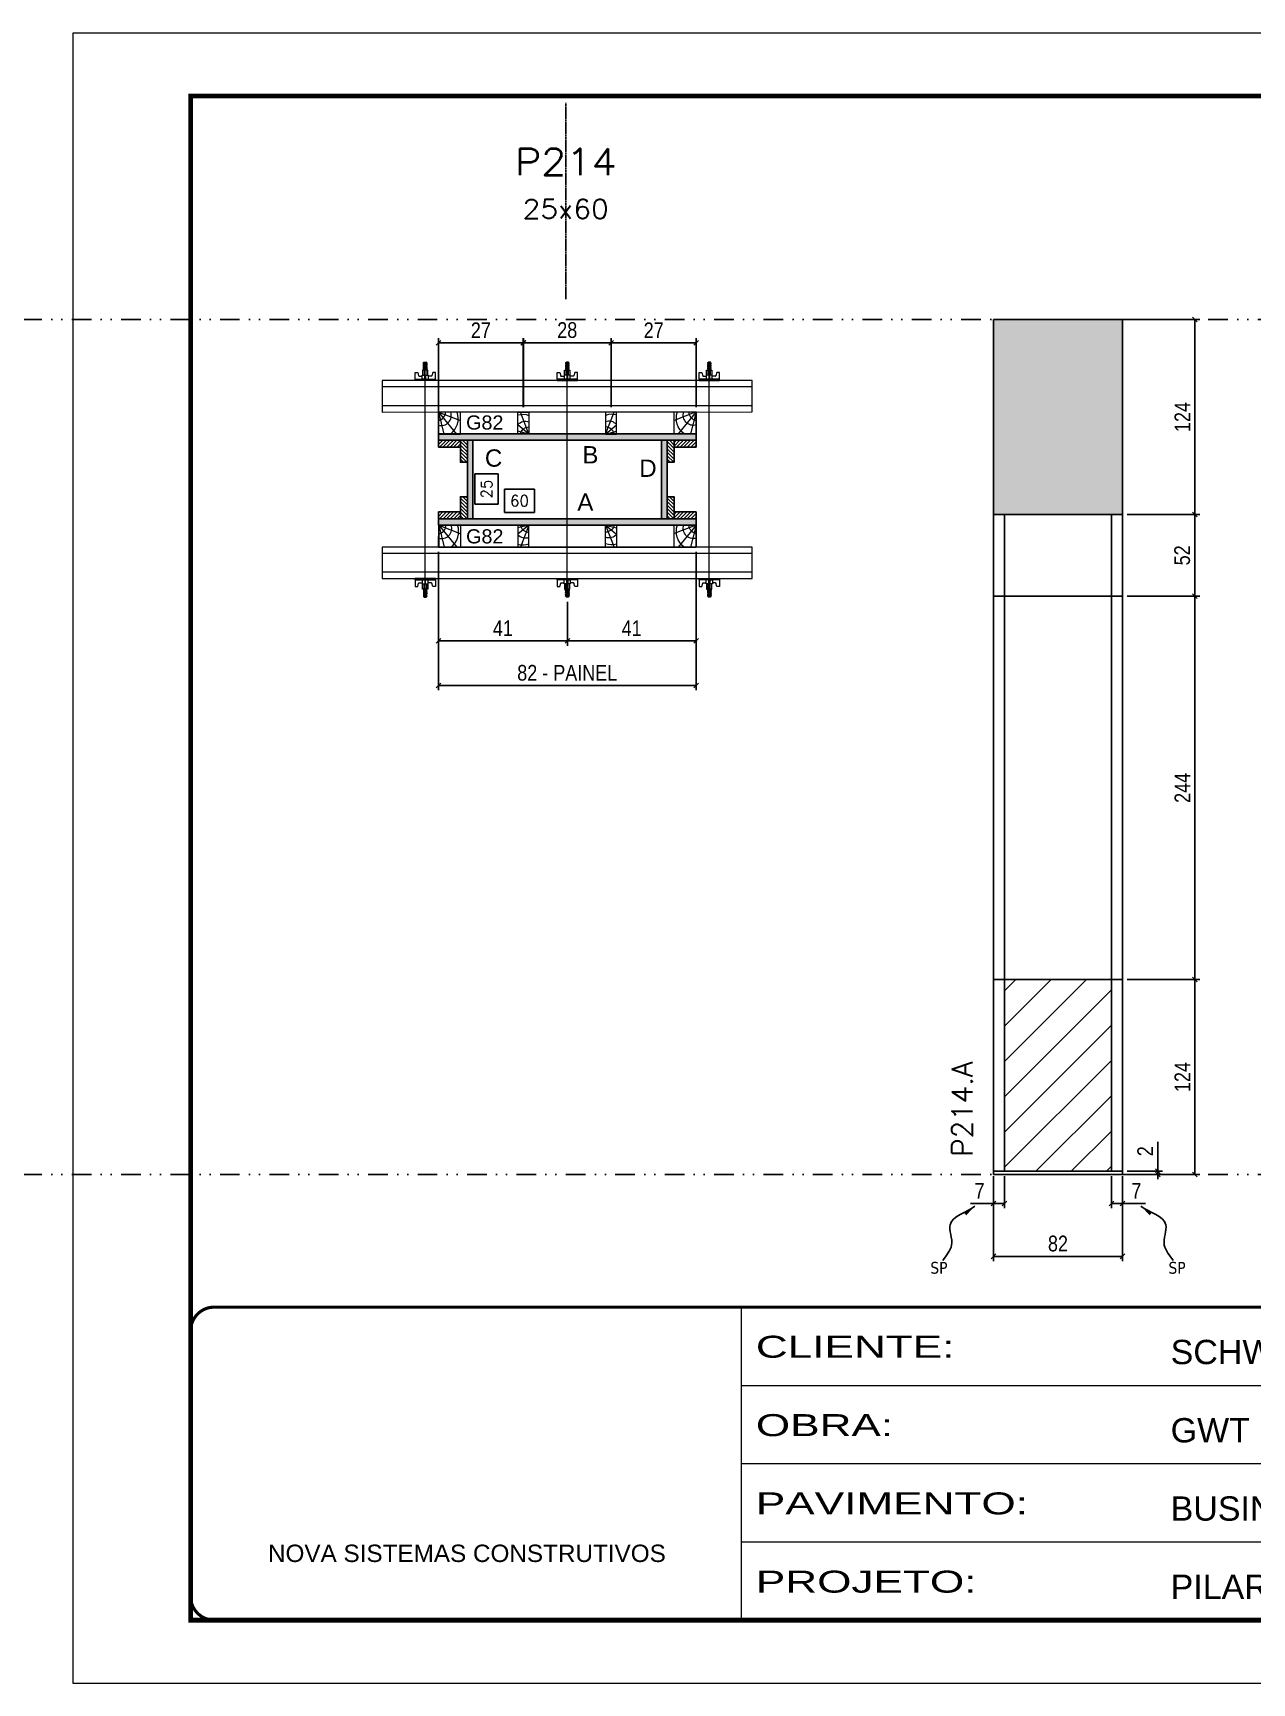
# Model space of a CAD drawing. Extents: x 13379 to 23315, y 867 to 16997.
# Drawn here: x 14361 to 15137, y 7758 to 8808 of the extents above; entities that cross this region are included whole.
import ezdxf
from ezdxf.enums import TextEntityAlignment as Align

# ---------------------------------------------------------------- set-up
doc = ezdxf.new("R2010")
doc.units = 0
for name, pattern in [('CONTINUO', [0]), ('DASHED', [0.75, 0.5, -0.25]), ('DIVIDE2', [0.625, 0.25, -0.125, 0, -0.125, 0, -0.125]), ('HIDDEN', [0.375, 0.25, -0.125])]:
    doc.linetypes.add(name, pattern=pattern)
for name, color, linetype in [('CHAPA', 1, 'Continuous'), ('COTA', 241, 'Continuous'), ('MEIO_PONT', 93, 'Continuous'), ('Nível', 160, 'Continuous'), ('Painéis', 200, 'Continuous'), ('SARRAFO', 251, 'Continuous'), ('Sarrafo de Pressão', 42, 'HIDDEN'), ('texto', 7, 'Continuous'), ('Texto de Titulo', 7, 'Continuous'), ('Texto Qtd Sarr', 242, 'Continuous'), ('TEXTO_GERAL', 7, 'Continuous')]:
    doc.layers.add(name, color=color, linetype=linetype)
for name, color, linetype, lineweight in [('Folhas', 255, 'Continuous', 9), ('Hachura', 251, 'Continuous', 9), ('Madeira', 126, 'Continuous', 18), ('Perfil Metálico', 224, 'Continuous', 18), ('SARRAFO DE PRESSAO', 251, 'DASHED', 9), ('Texto Seção', 7, 'Continuous', 15)]:
    doc.layers.add(name, color=color, linetype=linetype, lineweight=lineweight)
doc.styles.add('ARIAL', font='arial.ttf')
doc.styles.add('COTA TECNICA', font='techl___.ttf', dxfattribs={"height": 10})
doc.styles.add('COTA TECNICA 2X', font='techl___.ttf', dxfattribs={"height": 10})
doc.styles.add('COTA TECNICA-50', font='techl___.ttf', dxfattribs={"height": 10})
doc.styles.add('REGUA-120', font='ROMANS.shx', dxfattribs={"height": 15})
doc.styles.add('ROMANS', font='romans.shx')
doc.styles.add('SANSSERIF', font='sas_____.pfb')
doc.styles.get("Standard").update_dxf_attribs({"font": 'arial.ttf'})
doc.styles.add('Tecnologia', font='')
doc.styles.get('Tecnologia').set_extended_font_data('Forgotten Futurist')
doc.dimstyles.new('COTA PAINEL-50', dxfattribs={"dimtxt": 10, "dimasz": 3, "dimexe": 3, "dimexo": 3, "dimgap": 3, "dimtad": 1, "dimdec": 1, "dimzin": 12, "dimdsep": 46, "dimtxsty": 'COTA TECNICA-50', "dimblk1": 'OBLIQUE', "dimblk2": 'OBLIQUE', "dimsah": 1, "dimcen": 0.9, "dimclrd": 4, "dimclre": 4, "dimclrt": 240, "dimadec": 1, "dimazin": 3, "dimtfac": 1, "dimtdec": 1, "dimtmove": 0, "dimatfit": 3, "dimfxl": 1, "dimtolj": 1, "dimtzin": 12, "dimarcsym": 0})
doc.dimstyles.new('PAINEL', dxfattribs={"dimtxt": 10, "dimasz": 3, "dimexe": 3, "dimexo": 3, "dimgap": 3, "dimtad": 1, "dimdec": 1, "dimzin": 12, "dimdsep": 46, "dimtxsty": 'COTA TECNICA', "dimblk1": 'OBLIQUE', "dimblk2": 'OBLIQUE', "dimsah": 1, "dimcen": 0.9, "dimclrd": 4, "dimclre": 4, "dimclrt": 240, "dimadec": 1, "dimazin": 3, "dimtfac": 1, "dimtdec": 1, "dimtmove": 0, "dimatfit": 3, "dimfxl": 1, "dimtolj": 1, "dimtzin": 12, "dimarcsym": 0})
doc.dimstyles.new('SECAO PILAR', dxfattribs={"dimtxt": 10, "dimasz": 3, "dimexe": 3, "dimexo": 3, "dimgap": 3, "dimtad": 1, "dimdec": 1, "dimlfac": 0.5, "dimzin": 12, "dimdsep": 46, "dimtxsty": 'COTA TECNICA 2X', "dimblk1": 'OBLIQUE', "dimblk2": 'OBLIQUE', "dimsah": 1, "dimcen": 0.9, "dimclrd": 256, "dimclre": 256, "dimclrt": 256, "dimadec": 1, "dimazin": 3, "dimtfac": 1, "dimtdec": 1, "dimtmove": 0, "dimatfit": 3, "dimfxl": 1, "dimtolj": 1, "dimtzin": 12, "dimarcsym": 0})
doc.dimstyles.new('SECÇÃO 2', dxfattribs={"dimtxt": 7, "dimasz": 6, "dimexe": 0.18, "dimexo": 2, "dimgap": -4, "dimtad": 3, "dimdec": 1, "dimlfac": 0.5, "dimzin": 12, "dimdsep": 46, "dimtxsty": 'ROMANS', "dimblk": 'ARCHTICK', "dimcen": 0.09, "dimse1": 1, "dimse2": 1, "dimsd1": 1, "dimsd2": 1, "dimclrd": 180, "dimclre": 5, "dimclrt": 1, "dimadec": 0, "dimazin": 3, "dimtfac": 1, "dimtdec": 1, "dimtofl": 0, "dimtmove": 0, "dimatfit": 3, "dimldrblk": 'ARCHTICK', "dimfxl": 1, "dimtolj": 1, "dimtzin": 0, "dimarcsym": 0})
doc.dimstyles.get("Standard").update_dxf_attribs({"dimtxt": 0.18, "dimasz": 0.18, "dimexe": 0.18, "dimexo": 0.0625, "dimgap": 0.09, "dimtad": 0, "dimtih": 1, "dimtoh": 1, "dimdec": 4, "dimzin": 0, "dimdsep": 46, "dimtxsty": 'Standard', "dimcen": 0.09, "dimadec": 0, "dimazin": 0, "dimtfac": 1, "dimtdec": 4, "dimtofl": 0, "dimtmove": 0, "dimatfit": 3, "dimfxl": 1, "dimtolj": 1, "dimtzin": 0, "dimarcsym": 0})
pattern_1 = [(135, (-8469.9039, 17673.2958), (-1.12253202, -1.12253202), [])]
pattern_2 = [(135, (-8338.3039, 17673.2958), (-1.12253202, -1.12253202), [])]

# ---------------------------------------------------------------- blocks, each defined once
blk = doc.blocks.new('9999999999')
at = {"color": 30, "linetype": 'CONTINUO'}
for p, q in [((98564.6, 34230.2), (98564.6, 34429.4)), ((98564.6, 34379.6), (99584, 34379.6)), ((98564.6, 34329.8), (99488, 34329.8)), ((99584, 34329.8), (99488, 34329.8)), ((99488, 34329.8), (99488, 34230.2)), ((98564.6, 34280), (99488, 34280))]:
    blk.add_line(p, q, dxfattribs=at)
at = {"color": 30, "linetype": 'CONTINUO', "const_width": 2}
blk.add_lwpolyline([(99584, 34230.2), (99584, 34414.4, 0.414214), (99569, 34429.4), (98229, 34429.4, 0.414214), (98214, 34414.4), (98214, 34245.2, 0.414214), (98229, 34230.2), (99584, 34230.2)], format="xyb", dxfattribs=at)
at = {"layer": 'Folhas'}
blk.add_lwpolyline([(98139, 34190.2), (99624, 34190.2), (99624, 35240.2), (98139, 35240.2)], close=True, dxfattribs=at)
at = {"layer": 'Folhas', "color": 30, "const_width": 3}
blk.add_lwpolyline([(98214, 34230.2), (99584, 34230.2), (99584, 35200.2), (98214, 35200.2)], close=True, dxfattribs=at)
at = {"color": 7, "linetype": 'Continuous', "ltscale": 5, "style": 'ARIAL'}
for s, height, p in [('SCHWARTZ', 15.48, (98837.7, 34393.1)), ('GWT', 15.48, (98837.7, 34343.3)), ('BUSINESS CENTER E LAZER', 15.483, (98837.7, 34293.5)), ('NOVA SISTEMAS CONSTRUTIVOS', 11.059, (98263.2, 34267.2)), ('PILARES', 15.48, (98837.7, 34243.7))]:
    blk.add_text(s, height=height, dxfattribs=at).set_placement(p)
at = {"layer": 'Folhas', "color": 7, "style": 'Tecnologia', "width": 1.5}
for s, p in [('CLIENTE:', (98573.7, 34397.2)), ('OBRA:', (98573.7, 34347.3)), ('PAVIMENTO:', (98573.7, 34297.5)), ('PROJETO:', (98573.7, 34247.7))]:
    blk.add_text(s, height=14, dxfattribs=at).set_placement(p)
blk = doc.blocks.new('*D933')
at = {"layer": 'COTA', "color": 180, "lineweight": -2, "transparency": 16777216}
for p, q in [((14679.8, 8518.3), (14660.8, 8518.3)), ((14660.8, 8518.3), (14660.8, 8503.3)), ((14679.8, 8503.3), (14679.8, 8518.3)), ((14660.8, 8503.3), (14679.8, 8503.3))]:
    blk.add_line(p, q, dxfattribs=at)
at = {"layer": 'Defpoints', "color": 0, "transparency": 16777216}
for p in [(14640.7, 8499.3), (14760.7, 8499.3), (14760.7, 8499.3)]:
    blk.add_point(p, dxfattribs=at)
at = {"layer": 'COTA', "color": 1, "transparency": 16777216, "insert": (14670.3, 8510.8), "char_height": 7, "attachment_point": 5, "style": 'ROMANS'}
blk.add_mtext('\\A1;60', dxfattribs=at)
blk = doc.blocks.new('_ArchTick')
at = {"color": 0, "linetype": 'ByBlock', "const_width": 0.15}
blk.add_lwpolyline([(-0.5, -0.5), (0.5, 0.5)], dxfattribs=at)
blk = doc.blocks.new('_Oblique')
at = {"color": 0, "linetype": 'ByBlock', "lineweight": -2}
blk.add_line((-0.5, -0.5), (0.5, 0.5), dxfattribs=at)
blk = doc.blocks.new('*D934')
at = {"layer": 'COTA', "lineweight": -2, "transparency": 16777216}
for p, q in [((14618.7, 8478.4), (14618.7, 8390.2)), ((14782.7, 8478.4), (14782.7, 8390.2)), ((14618.7, 8393.2), (14782.7, 8393.2))]:
    blk.add_line(p, q, dxfattribs=at)
at = {"layer": 'Defpoints', "color": 0, "transparency": 16777216}
for p in [(14618.7, 8481.4), (14782.7, 8481.4), (14782.7, 8393.2)]:
    blk.add_point(p, dxfattribs=at)
at = {"layer": 'COTA', "lineweight": -2, "transparency": 16777216, "xscale": 3, "yscale": 3, "zscale": 3, "rotation": 180}
blk.add_blockref('_Oblique', (14618.7, 8393.2), dxfattribs=at)
at = {"layer": 'COTA', "lineweight": -2, "transparency": 16777216, "xscale": 3, "yscale": 3, "zscale": 3}
blk.add_blockref('_Oblique', (14782.7, 8393.2), dxfattribs=at)
at = {"layer": 'COTA', "transparency": 16777216, "insert": (14700.7, 8401.3), "char_height": 10, "attachment_point": 5, "style": 'COTA TECNICA 2X'}
blk.add_mtext('\\A1;82 - PAINEL', dxfattribs=at)
blk = doc.blocks.new('*D935')
at = {"layer": 'COTA', "lineweight": -2, "transparency": 16777216}
for p, q in [((14618.7, 8478.3), (14618.7, 8418.6)), ((14700.8, 8446.6), (14700.8, 8418.6)), ((14618.7, 8421.6), (14700.8, 8421.6))]:
    blk.add_line(p, q, dxfattribs=at)
at = {"layer": 'Defpoints', "color": 0, "transparency": 16777216}
for p in [(14618.7, 8481.3), (14700.8, 8449.6), (14700.8, 8421.6)]:
    blk.add_point(p, dxfattribs=at)
at = {"layer": 'COTA', "lineweight": -2, "transparency": 16777216, "xscale": 3, "yscale": 3, "zscale": 3, "rotation": 180}
blk.add_blockref('_Oblique', (14618.7, 8421.6), dxfattribs=at)
at = {"layer": 'COTA', "lineweight": -2, "transparency": 16777216, "xscale": 3, "yscale": 3, "zscale": 3}
blk.add_blockref('_Oblique', (14700.8, 8421.6), dxfattribs=at)
at = {"layer": 'COTA', "transparency": 16777216, "insert": (14659.7, 8429.7), "char_height": 10, "attachment_point": 5, "style": 'COTA TECNICA 2X'}
blk.add_mtext('\\A1;41', dxfattribs=at)
blk = doc.blocks.new('*D936')
at = {"layer": 'COTA', "lineweight": -2, "transparency": 16777216}
for p, q in [((14782.7, 8478.3), (14782.7, 8418.6)), ((14700.8, 8446.6), (14700.8, 8418.6)), ((14700.8, 8421.6), (14782.7, 8421.6))]:
    blk.add_line(p, q, dxfattribs=at)
at = {"layer": 'Defpoints', "color": 0, "transparency": 16777216}
for p in [(14782.7, 8481.3), (14700.8, 8449.6), (14782.7, 8421.6)]:
    blk.add_point(p, dxfattribs=at)
at = {"layer": 'COTA', "lineweight": -2, "transparency": 16777216, "xscale": 3, "yscale": 3, "zscale": 3, "rotation": 180}
blk.add_blockref('_Oblique', (14700.8, 8421.6), dxfattribs=at)
at = {"layer": 'COTA', "lineweight": -2, "transparency": 16777216, "xscale": 3, "yscale": 3, "zscale": 3}
blk.add_blockref('_Oblique', (14782.7, 8421.6), dxfattribs=at)
at = {"layer": 'COTA', "transparency": 16777216, "insert": (14741.7, 8429.7), "char_height": 10, "attachment_point": 5, "style": 'COTA TECNICA 2X'}
blk.add_mtext('\\A1;41', dxfattribs=at)
blk = doc.blocks.new('titulo1')
at = {"layer": 'Defpoints', "color": 252, "linetype": 'HIDDEN', "ltscale": 2}
blk.add_line((0, 0), (0, 125), dxfattribs=at)
at = {"layer": 'Defpoints', "style": 'ROMANS', "oblique": 15}
blk.add_attdef('FOLHA', text='', height=10, dxfattribs=at).set_placement((0, 15.6), align=Align.MIDDLE_CENTER)
at = {"layer": 'Texto Qtd Sarr', "color": 3, "style": 'ROMANS', "oblique": 15}
for tag, height, p in [('TITULO', 17, (0, 71.4)), ('SEÇÃO', 12, (0, 41.5))]:
    blk.add_attdef(tag, text='', height=height, dxfattribs=at).set_placement(p, align=Align.MIDDLE_CENTER)
blk = doc.blocks.new('PONTALETE')
at = {"layer": 'Madeira'}
for q in [(2.71, 7), (7, 5.76), (7, 1.74)]:
    blk.add_line((0, 0), q, dxfattribs=at)
blk.add_lwpolyline([(0, 0), (7, 0), (7, 7), (0, 7)], close=True, dxfattribs=at)
for centre, radius, start, end in [((2.04, 0.06), 6.23, 37.2818, 109.0913), ((1.09, 0.9), 3.19, 343.603, 109.9847), ((-0.21, -0.78), 3.09, 14.6322, 86.0383)]:
    blk.add_arc(centre, radius, start, end, dxfattribs=at)
blk = doc.blocks.new('*D937')
at = {"layer": 'COTA', "lineweight": -2, "transparency": 16777216}
for p, q in [((14618.7, 8556.3), (14618.7, 8614.3)), ((14618.7, 8611.3), (14672.8, 8611.3)), ((14672.8, 8570.3), (14672.8, 8614.3))]:
    blk.add_line(p, q, dxfattribs=at)
at = {"layer": 'Defpoints', "color": 0, "transparency": 16777216}
for p in [(14672.8, 8611.3), (14672.8, 8567.3), (14618.7, 8553.3)]:
    blk.add_point(p, dxfattribs=at)
at = {"layer": 'COTA', "lineweight": -2, "transparency": 16777216, "xscale": 3, "yscale": 3, "zscale": 3, "rotation": 180}
blk.add_blockref('_Oblique', (14618.7, 8611.3), dxfattribs=at)
at = {"layer": 'COTA', "lineweight": -2, "transparency": 16777216, "xscale": 3, "yscale": 3, "zscale": 3}
blk.add_blockref('_Oblique', (14672.8, 8611.3), dxfattribs=at)
at = {"layer": 'COTA', "transparency": 16777216, "insert": (14645.7, 8619.3), "char_height": 10, "attachment_point": 5, "style": 'COTA TECNICA 2X'}
blk.add_mtext('\\A1;27', dxfattribs=at)
blk = doc.blocks.new('MEIO PONTALETE')
at = {"layer": 'Madeira'}
for q in [(2.71, 7), (3.5, 2.88), (3.5, 0.87)]:
    blk.add_line((0, 0), q, dxfattribs=at)
blk.add_lwpolyline([(0, 0), (3.5, 0), (3.5, 7), (0, 7)], close=True, dxfattribs=at)
for centre, radius, start, end in [((2.04, 0.06), 6.23, 76.4499, 109.0913), ((1.09, 0.9), 3.19, 40.9063, 109.9847), ((-0.21, -0.78), 3.09, 14.6322, 86.0383)]:
    blk.add_arc(centre, radius, start, end, dxfattribs=at)
blk = doc.blocks.new('C')
at = {"layer": 'Hachura', "color": 0}
for p, q in [((0, 3.22), (0, -3.22)), ((0.45, 3.22), (0, 3.22)), ((0.46, 3.16), (0, 3.16)), ((0.46, 3.05), (0, 3.05)), ((0.46, 2.88), (0, 2.88)), ((0, 2.75), (0, -1.16)), ((0.46, 2.65), (0, 2.65)), ((0.46, 2.23), (0, 2.23)), ((0.46, 1.51), (0, 1.51)), ((0.39, 0.49), (0.17, 0.49)), ((0.45, -3.23), (0.45, 3.22)), ((0.45, 3.22), (2.58, 3.22)), ((1.74, 0.97), (0.45, 0.97)), ((1.45, 0.1), (0.45, 0.1)), ((1.35, 1.94), (1.35, 0.96)), ((2.58, 2.39), (1.47, 2.09)), ((1.74, -0.97), (1.74, 0.97)), ((1.74, 0.97), (1.74, 0.84)), ((1.74, 0.97), (1.74, 0.84)), ((1.74, 0.84), (3.35, 0.84)), ((3.35, 0.45), (1.74, 0.45)), ((2.58, 3.22), (2.58, 2.39)), ((3.32, 0.84), (3.32, -0.84)), ((3.35, 0.84), (3.35, -0.84)), ((3.68, 0.45), (3.35, 0.45)), ((3.84, -0.52), (3.35, 0.45)), ((3.35, 0.06), (3.67, -0.57)), ((3.68, 0.45), (4.16, -0.52)), ((3.72, 0.5), (4.25, -0.57)), ((4.37, -0.55), (3.83, 0.53)), ((4.15, 0.45), (3.93, 0.45)), ((4.42, -0.52), (3.93, 0.45)), ((4.15, 0.45), (4.26, 0.45)), ((4.26, 0.45), (4.74, -0.52)), ((4.3, 0.5), (4.83, -0.57)), ((4.95, -0.55), (4.41, 0.53)), ((4.51, 0.45), (4.84, 0.45)), ((5, -0.52), (4.51, 0.45)), ((4.84, 0.45), (5.32, -0.52)), ((4.88, 0.5), (5.41, -0.57)), ((5.53, -0.55), (4.99, 0.53)), ((5.58, -0.52), (5.09, 0.45)), ((5.42, 0.45), (5.09, 0.45)), ((5.58, -0.52), (5.09, 0.45)), ((5.42, 0.45), (5.74, -0.19)), ((5.46, 0.5), (5.74, -0.07)), ((5.74, 0.19), (5.57, 0.53)), ((5.74, 0.32), (5.68, 0.45)), ((5.68, 0.45), (5.74, 0.45)), ((5.74, 0.45), (5.9, 0.29)), ((5.74, 0.45), (5.74, -0.52)), ((5.9, -0.36), (5.9, 0.29)), ((0.45, 0), (0, 0)), ((0.46, -1.52), (0, -1.52)), ((0.46, -2.23), (0, -2.23)), ((0.46, -2.65), (0, -2.65)), ((0.46, -2.88), (0, -2.88)), ((0.46, -3.05), (0, -3.05)), ((0.46, -3.16), (0, -3.16)), ((0, -3.22), (2.57, -3.22)), ((0.08, -0.48), (0.29, -0.48)), ((0.29, -0.48), (0.4, -0.48)), ((0.45, 0), (0.45, -0.97)), ((0.45, -0.16), (1.45, -0.16)), ((0.45, -0.65), (0.45, -0.32)), ((0.45, -3.23), (0.45, -0.65)), ((0.45, -0.97), (1.74, -0.97)), ((1.35, -1.94), (1.35, -0.97)), ((2.58, -2.39), (1.47, -2.1)), ((3.35, -0.32), (1.74, -0.32)), ((3.35, -0.84), (1.74, -0.84)), ((2.58, -3.23), (2.58, -2.39)), ((3.35, -0.07), (3.58, -0.52)), ((3.35, -0.52), (3.58, -0.52)), ((3.84, -0.52), (4.16, -0.52)), ((4.42, -0.52), (4.74, -0.52)), ((4.63, -0.52), (4.74, -0.52)), ((5, -0.52), (5.32, -0.52)), ((5.58, -0.52), (5.74, -0.52)), ((5.74, -0.52), (5.9, -0.36)), ((5.74, -0.52), (5.74, -0.52))]:
    blk.add_line(p, q, dxfattribs=at)
for centre, radius, start, end in [((1.52, 1.94), 0.161, 104.7436, 180), ((1.44, -0.03), 0.129, 272.695, 87.305), ((3.81, 0.39), 0.143, 25.5688, 154.4312), ((4.39, 0.39), 0.143, 25.5688, 154.4312), ((4.97, 0.39), 0.143, 25.5688, 154.4312), ((5.55, 0.39), 0.143, 25.5688, 154.4312), ((0.17, -0.37), 0.174, 221.744, 317.8592), ((1.52, -1.94), 0.161, 180, 255.2564), ((3.71, -0.4), 0.174, 222.1408, 318.256), ((4.29, -0.4), 0.174, 222.1408, 318.256), ((4.87, -0.4), 0.174, 222.1408, 318.256), ((5.45, -0.4), 0.174, 222.1408, 318.256), ((5.61, -0.4), 0.174, 317.8592, 318.256)]:
    blk.add_arc(centre, radius, start, end, dxfattribs=at)
blk = doc.blocks.new('*D947')
at = {"layer": 'COTA', "lineweight": -2, "transparency": 16777216}
for p, q in [((14672.7, 8570.3), (14672.7, 8614.3)), ((14672.7, 8611.3), (14728.6, 8611.3)), ((14728.6, 8570.3), (14728.6, 8614.3))]:
    blk.add_line(p, q, dxfattribs=at)
at = {"layer": 'Defpoints', "color": 0, "transparency": 16777216}
for p in [(14728.6, 8611.3), (14672.7, 8567.3), (14728.6, 8567.3)]:
    blk.add_point(p, dxfattribs=at)
at = {"layer": 'COTA', "lineweight": -2, "transparency": 16777216, "xscale": 3, "yscale": 3, "zscale": 3, "rotation": 180}
blk.add_blockref('_Oblique', (14672.7, 8611.3), dxfattribs=at)
at = {"layer": 'COTA', "lineweight": -2, "transparency": 16777216, "xscale": 3, "yscale": 3, "zscale": 3}
blk.add_blockref('_Oblique', (14728.6, 8611.3), dxfattribs=at)
at = {"layer": 'COTA', "transparency": 16777216, "insert": (14700.7, 8619.4), "char_height": 10, "attachment_point": 5, "style": 'COTA TECNICA 2X'}
blk.add_mtext('\\A1;28', dxfattribs=at)
blk = doc.blocks.new('*D948')
at = {"layer": 'COTA', "lineweight": -2, "transparency": 16777216}
for p, q in [((14728.6, 8570.3), (14728.6, 8614.3)), ((14728.6, 8611.3), (14782.7, 8611.3)), ((14782.7, 8570.3), (14782.7, 8614.3))]:
    blk.add_line(p, q, dxfattribs=at)
at = {"layer": 'Defpoints', "color": 0, "transparency": 16777216}
for p in [(14782.7, 8611.3), (14728.6, 8567.3), (14782.7, 8567.3)]:
    blk.add_point(p, dxfattribs=at)
at = {"layer": 'COTA', "lineweight": -2, "transparency": 16777216, "xscale": 3, "yscale": 3, "zscale": 3, "rotation": 180}
blk.add_blockref('_Oblique', (14728.6, 8611.3), dxfattribs=at)
at = {"layer": 'COTA', "lineweight": -2, "transparency": 16777216, "xscale": 3, "yscale": 3, "zscale": 3}
blk.add_blockref('_Oblique', (14782.7, 8611.3), dxfattribs=at)
at = {"layer": 'COTA', "transparency": 16777216, "insert": (14755.7, 8619.3), "char_height": 10, "attachment_point": 5, "style": 'COTA TECNICA 2X'}
blk.add_mtext('\\A1;27', dxfattribs=at)
blk = doc.blocks.new('*D949')
at = {"layer": 'COTA', "color": 180, "lineweight": -2, "transparency": 16777216}
for p, q in [((14656.8, 8528), (14641.8, 8528)), ((14641.8, 8528), (14641.8, 8508.7)), ((14656.8, 8508.7), (14656.8, 8528)), ((14641.8, 8508.7), (14656.8, 8508.7))]:
    blk.add_line(p, q, dxfattribs=at)
at = {"layer": 'Defpoints', "color": 0, "transparency": 16777216}
for p in [(14640.7, 8549.3), (14660.8, 8549.3), (14640.7, 8499.3)]:
    blk.add_point(p, dxfattribs=at)
at = {"layer": 'COTA', "color": 1, "transparency": 16777216, "insert": (14649.3, 8518.3), "char_height": 7, "attachment_point": 5, "rotation": 90, "style": 'ROMANS'}
blk.add_mtext('\\A1;25', dxfattribs=at)
blk = doc.blocks.new('*D938')
at = {"layer": 'COTA', "color": 4, "lineweight": -2, "transparency": 16777216}
for p, q in [((14972, 8081.1), (14972, 8027)), ((15054, 8081.1), (15054, 8027)), ((14972, 8030), (15054, 8030))]:
    blk.add_line(p, q, dxfattribs=at)
at = {"layer": 'Defpoints', "color": 0, "transparency": 16777216}
for p in [(14972, 8084.1), (15054, 8084.1), (15054, 8030)]:
    blk.add_point(p, dxfattribs=at)
at = {"layer": 'COTA', "color": 4, "lineweight": -2, "transparency": 16777216, "xscale": 3, "yscale": 3, "zscale": 3, "rotation": 180}
blk.add_blockref('_Oblique', (14972, 8030), dxfattribs=at)
at = {"layer": 'COTA', "color": 4, "lineweight": -2, "transparency": 16777216, "xscale": 3, "yscale": 3, "zscale": 3}
blk.add_blockref('_Oblique', (15054, 8030), dxfattribs=at)
at = {"layer": 'COTA', "color": 240, "transparency": 16777216, "insert": (15013, 8038.1), "char_height": 10, "attachment_point": 5, "style": 'COTA TECNICA'}
blk.add_mtext('\\A1;82', dxfattribs=at)
blk = doc.blocks.new('*D939')
at = {"layer": 'COTA', "color": 4, "lineweight": -2, "transparency": 16777216}
for p, q in [((15057, 8626.1), (15103.2, 8626.1)), ((15100.2, 8502.1), (15100.2, 8626.1)), ((15057, 8502.1), (15103.2, 8502.1))]:
    blk.add_line(p, q, dxfattribs=at)
at = {"layer": 'Defpoints', "color": 0, "transparency": 16777216}
for p in [(15054, 8626.1), (15100.2, 8626.1), (15054, 8502.1)]:
    blk.add_point(p, dxfattribs=at)
at = {"layer": 'COTA', "color": 4, "lineweight": -2, "transparency": 16777216, "xscale": 3, "yscale": 3, "zscale": 3}
for p, rotation in [((15100.2, 8626.1), 90), ((15100.2, 8502.1), 270)]:
    blk.add_blockref('_Oblique', p, dxfattribs=dict(at, rotation=rotation))
at = {"layer": 'COTA', "color": 240, "transparency": 16777216, "insert": (15092.2, 8564.1), "char_height": 10, "attachment_point": 5, "rotation": 90, "style": 'COTA TECNICA'}
blk.add_mtext('\\A1;124', dxfattribs=at)
blk = doc.blocks.new('*D940')
at = {"layer": 'COTA', "color": 4, "lineweight": -2, "transparency": 16777216}
for p, q in [((15057, 8206.1), (15103.2, 8206.1)), ((15100.2, 8082.1), (15100.2, 8206.1)), ((15057, 8082.1), (15103.2, 8082.1))]:
    blk.add_line(p, q, dxfattribs=at)
at = {"layer": 'Defpoints', "color": 0, "transparency": 16777216}
for p in [(15054, 8206.1), (15100.2, 8206.1), (15054, 8082.1)]:
    blk.add_point(p, dxfattribs=at)
at = {"layer": 'COTA', "color": 4, "lineweight": -2, "transparency": 16777216, "xscale": 3, "yscale": 3, "zscale": 3}
for p, rotation in [((15100.2, 8206.1), 90), ((15100.2, 8082.1), 270)]:
    blk.add_blockref('_Oblique', p, dxfattribs=dict(at, rotation=rotation))
at = {"layer": 'COTA', "color": 240, "transparency": 16777216, "insert": (15092.2, 8144.1), "char_height": 10, "attachment_point": 5, "rotation": 90, "style": 'COTA TECNICA-50'}
blk.add_mtext('\\A1;124', dxfattribs=at)
blk = doc.blocks.new('*D941')
at = {"layer": 'COTA', "color": 4, "lineweight": -2, "transparency": 16777216}
for p, q in [((15076.5, 8084.1), (15076.5, 8102.9)), ((15057, 8084.1), (15079.5, 8084.1)), ((15057, 8082.1), (15079.5, 8082.1)), ((15076.5, 8082.1), (15076.5, 8084.1)), ((15076.5, 8082.1), (15076.5, 8079.1))]:
    blk.add_line(p, q, dxfattribs=at)
at = {"layer": 'Defpoints', "color": 0, "transparency": 16777216}
for p in [(15054, 8084.1), (15054, 8082.1), (15076.5, 8082.1)]:
    blk.add_point(p, dxfattribs=at)
at = {"layer": 'COTA', "color": 4, "lineweight": -2, "transparency": 16777216, "xscale": 3, "yscale": 3, "zscale": 3}
for p, rotation in [((15076.5, 8084.1), 270), ((15076.5, 8082.1), 90)]:
    blk.add_blockref('_Oblique', p, dxfattribs=dict(at, rotation=rotation))
at = {"layer": 'COTA', "color": 240, "transparency": 16777216, "insert": (15068.5, 8096.9), "char_height": 10, "attachment_point": 5, "rotation": 90, "style": 'COTA TECNICA-50'}
blk.add_mtext('\\A1;2', dxfattribs=at)
blk = doc.blocks.new('*D950')
at = {"layer": 'COTA', "color": 4, "linetype": 'ByBlock', "lineweight": -2, "transparency": 16777216}
for p, q in [((15057, 8450.1), (15103.2, 8450.1)), ((15100.2, 8206.1), (15100.2, 8450.1)), ((15057, 8206.1), (15103.2, 8206.1))]:
    blk.add_line(p, q, dxfattribs=at)
at = {"layer": 'Defpoints', "color": 0, "linetype": 'ByBlock', "transparency": 16777216}
for p in [(15054, 8450.1), (15100.2, 8450.1), (15054, 8206.1)]:
    blk.add_point(p, dxfattribs=at)
at = {"layer": 'COTA', "color": 4, "linetype": 'ByBlock', "lineweight": -2, "transparency": 16777216, "xscale": 3, "yscale": 3, "zscale": 3}
for p, rotation in [((15100.2, 8450.1), 90), ((15100.2, 8206.1), 270)]:
    blk.add_blockref('_Oblique', p, dxfattribs=dict(at, rotation=rotation))
at = {"layer": 'COTA', "color": 240, "linetype": 'ByBlock', "transparency": 16777216, "insert": (15092.2, 8328.1), "char_height": 10, "attachment_point": 5, "rotation": 90, "style": 'COTA TECNICA'}
blk.add_mtext('\\A1;244', dxfattribs=at)
blk = doc.blocks.new('*D942')
at = {"layer": 'COTA', "color": 4, "lineweight": -2, "transparency": 16777216}
for p, q in [((14972, 8079.1), (14972, 8060.6)), ((14979, 8081.1), (14979, 8060.6)), ((14972, 8063.6), (14957.3, 8063.6)), ((14979, 8063.6), (14972, 8063.6))]:
    blk.add_line(p, q, dxfattribs=at)
at = {"layer": 'Defpoints', "color": 0, "transparency": 16777216}
for p in [(14972, 8082.1), (14979, 8084.1), (14972, 8063.6)]:
    blk.add_point(p, dxfattribs=at)
at = {"layer": 'COTA', "color": 4, "lineweight": -2, "transparency": 16777216, "xscale": 3, "yscale": 3, "zscale": 3, "rotation": 180}
blk.add_blockref('_Oblique', (14972, 8063.6), dxfattribs=at)
at = {"layer": 'COTA', "color": 4, "lineweight": -2, "transparency": 16777216, "xscale": 3, "yscale": 3, "zscale": 3}
blk.add_blockref('_Oblique', (14979, 8063.6), dxfattribs=at)
at = {"layer": 'COTA', "color": 240, "transparency": 16777216, "insert": (14963.1, 8071.7), "char_height": 10, "attachment_point": 5, "style": 'COTA TECNICA-50'}
blk.add_mtext('\\A1;7', dxfattribs=at)
blk = doc.blocks.new('*D943')
at = {"layer": 'COTA', "color": 4, "lineweight": -2, "transparency": 16777216}
for p, q in [((15047, 8081.1), (15047, 8060.6)), ((15054, 8079.1), (15054, 8060.6)), ((15047, 8063.6), (15054, 8063.6)), ((15054, 8063.6), (15068.7, 8063.6))]:
    blk.add_line(p, q, dxfattribs=at)
at = {"layer": 'Defpoints', "color": 0, "transparency": 16777216}
for p in [(15047, 8084.1), (15054, 8082.1), (15054, 8063.6)]:
    blk.add_point(p, dxfattribs=at)
at = {"layer": 'COTA', "color": 4, "lineweight": -2, "transparency": 16777216, "xscale": 3, "yscale": 3, "zscale": 3, "rotation": 180}
blk.add_blockref('_Oblique', (15047, 8063.6), dxfattribs=at)
at = {"layer": 'COTA', "color": 4, "lineweight": -2, "transparency": 16777216, "xscale": 3, "yscale": 3, "zscale": 3}
blk.add_blockref('_Oblique', (15054, 8063.6), dxfattribs=at)
at = {"layer": 'COTA', "color": 240, "transparency": 16777216, "insert": (15062.9, 8071.7), "char_height": 10, "attachment_point": 5, "style": 'COTA TECNICA-50'}
blk.add_mtext('\\A1;7', dxfattribs=at)
blk = doc.blocks.new('*D961')
at = {"layer": 'COTA', "color": 4, "lineweight": -2, "transparency": 16777216}
for p, q in [((15057, 8502.1), (15103.2, 8502.1)), ((15100.2, 8450.1), (15100.2, 8502.1)), ((15057, 8450.1), (15103.2, 8450.1))]:
    blk.add_line(p, q, dxfattribs=at)
at = {"layer": 'Defpoints', "color": 0, "transparency": 16777216}
for p in [(15054, 8502.1), (15100.2, 8502.1), (15054, 8450.1)]:
    blk.add_point(p, dxfattribs=at)
at = {"layer": 'COTA', "color": 4, "lineweight": -2, "transparency": 16777216, "xscale": 3, "yscale": 3, "zscale": 3}
for p, rotation in [((15100.2, 8502.1), 90), ((15100.2, 8450.1), 270)]:
    blk.add_blockref('_Oblique', p, dxfattribs=dict(at, rotation=rotation))
at = {"layer": 'COTA', "color": 240, "transparency": 16777216, "insert": (15092.1, 8476.1), "char_height": 10, "attachment_point": 5, "rotation": 90, "style": 'COTA TECNICA'}
blk.add_mtext('\\A1;52', dxfattribs=at)

msp = doc.modelspace()

# ---------------------------------------------------------------- hatches: boundary and pattern name
at = {"layer": 'COTA', "linetype": 'ByBlock'}
h = msp.add_hatch(dxfattribs=at)
h.set_pattern_fill('AR-CONC', color=256, scale=0.03)
h.set_pattern_definition([(50, (-114761.8862, -18220.118), (5.46554007, -0.47817257), [0.5715, -6.2865]), (355, (-114761.886, -18220.118), (-1.05730264, 5.73170536), [0.4572, -5.02921753]), (100.4514447, (-114761.431, -18220.158), (4.40823741, 5.25353256), [0.48570026, -5.34270734]), (46.1842, (-114761.886, -18218.594), (8.13237123, -1.26126984), [0.85725, -9.42975]), (96.6355576, (-114761.2085, -18218.699), (7.122124, 7.42278374), [0.7285507, -8.01406824]), (351.184151, (-114761.886, -18218.594), (7.122124, 7.42278374), [0.685799, -7.54379196]), (21, (-114761.1242, -18218.975), (4.54843174, -3.06795595), [0.5715, -6.2865]), (326, (-114761.124, -18218.975), (1.85406085, 5.52563898), [0.4572, -5.0292]), (71.451445, (-114760.745, -18219.231), (6.40249258, 2.45768307), [0.48570026, -5.34269813]), (37.5, (-114761.8862, -18220.1182), (0.092658098, 2.536651166), [0, -4.96824, 0, -5.1054, 0, -5.04825]), (7.5, (-114761.8862, -18220.1182), (2.004589875, 3.005417245), [0, -2.91084, 0, -4.85394, 0, -1.92405]), (327.5, (-114763.5855, -18220.1182), (4.067717855, -0.17186232), [0, -1.905, 0, -5.9436, 0, -7.8867]), (317.5, (-114764.3475, -18220.1182), (4.44387544, 0.76279473), [0, -2.4765, 0, -3.94716, 0, -5.6007])])
h.paths.add_polyline_path([(14972.01, 8502.14), (15054.01, 8502.14), (15054.01, 8626.14), (14972.01, 8626.14)])
at = {"layer": 'Hachura'}
h = msp.add_hatch(color=256, dxfattribs=at)
h.dxf.hatch_style = 1
h.paths.add_polyline_path([(14782.7, 8549.34), (14782.7, 8553.34), (14618.7, 8553.34), (14618.7, 8549.34)])
h = msp.add_hatch(dxfattribs=at)
h.set_pattern_fill('ANSI31', color=256, scale=0.5, angle=180, style=0)
h.set_pattern_definition([(225, (5494.7525, -14380.0642), (1.12253202, -1.12253202), [])])
h.paths.add_polyline_path([(14632.7, 8549.34), (14632.7, 8544.94), (14618.7, 8544.94), (14618.7, 8549.34)])
h = msp.add_hatch(dxfattribs=at)
h.set_pattern_fill('ANSI31', color=256, scale=0.5, angle=90, style=0)
h.set_pattern_definition(pattern_1)
h.paths.add_polyline_path([(14632.7, 8535.34), (14637.1, 8535.34), (14637.1, 8549.34), (14632.7, 8549.34)])
h = msp.add_hatch(color=256, dxfattribs=at)
h.dxf.hatch_style = 1
h.paths.add_polyline_path([(14637.1, 8499.34), (14640.7, 8499.34), (14640.7, 8549.34), (14637.1, 8549.34)])
h = msp.add_hatch(color=256, dxfattribs=at)
h.dxf.hatch_style = 1
h.paths.add_polyline_path([(14760.7, 8499.34), (14764.3, 8499.34), (14764.3, 8549.34), (14760.7, 8549.34)])
h = msp.add_hatch(dxfattribs=at)
h.set_pattern_fill('ANSI31', color=256, scale=0.5, angle=90, style=0)
h.set_pattern_definition(pattern_2)
h.paths.add_polyline_path([(14764.3, 8535.34), (14768.7, 8535.34), (14768.7, 8549.34), (14764.3, 8549.34)])
h = msp.add_hatch(dxfattribs=at)
h.set_pattern_fill('ANSI31', color=256, scale=0.5, angle=180, style=0)
h.set_pattern_definition([(225, (5279.7525, -14380.0642), (1.12253202, -1.12253202), [])])
h.paths.add_polyline_path([(14768.7, 8549.34), (14768.7, 8544.94), (14782.7, 8544.94), (14782.7, 8549.34)])
h = msp.add_hatch(dxfattribs=at)
h.set_pattern_fill('ANSI31', color=256, scale=0.5, angle=90, style=0)
h.set_pattern_definition(pattern_1)
h.paths.add_polyline_path([(14632.7, 8513.34), (14637.1, 8513.34), (14637.1, 8499.34), (14632.7, 8499.34)])
h = msp.add_hatch(dxfattribs=at)
h.set_pattern_fill('ANSI31', color=256, scale=0.5, angle=90, style=0)
h.set_pattern_definition(pattern_2)
h.paths.add_polyline_path([(14764.3, 8513.34), (14768.7, 8513.34), (14768.7, 8499.34), (14764.3, 8499.34)])
h = msp.add_hatch(dxfattribs=at)
h.set_pattern_fill('ANSI31', color=256, scale=0.5, angle=180, style=0)
h.set_pattern_definition([(225, (5494.7525, -14392.0642), (1.12253202, -1.12253202), [])])
h.paths.add_polyline_path([(14632.7, 8499.34), (14632.7, 8503.74), (14618.7, 8503.74), (14618.7, 8499.34)])
h = msp.add_hatch(color=256, dxfattribs=at)
h.dxf.hatch_style = 1
h.paths.add_polyline_path([(14782.7, 8499.34), (14782.7, 8495.34), (14618.7, 8495.34), (14618.7, 8499.34)])
h = msp.add_hatch(dxfattribs=at)
h.set_pattern_fill('ANSI31', color=256, scale=0.5, angle=180, style=0)
h.set_pattern_definition([(225, (5279.7525, -14392.0642), (1.12253202, -1.12253202), [])])
h.paths.add_polyline_path([(14768.7, 8499.34), (14768.7, 8503.74), (14782.7, 8503.74), (14782.7, 8499.34)])
at = {"layer": 'Hachura', "linetype": 'ByBlock'}
h = msp.add_hatch(dxfattribs=at)
h.set_pattern_fill('ANSI31', color=256, scale=5)
h.paths.add_polyline_path([(15047.01, 8206.14), (14979.01, 8206.14), (14979.01, 8084.14), (15047.01, 8084.14)])

# ---------------------------------------------------------------- linework, layer by layer
for points in [[(14782.7, 8553.34), (14782.7, 8567.34), (14618.7, 8567.29), (14618.7, 8553.34)], [(14782.7, 8481.34), (14782.7, 8495.34), (14618.98, 8495.29), (14618.7, 8481.34)]]:
    msp.add_lwpolyline(points, close=True)
at = {"layer": 'CHAPA'}
for points in [[(14782.7, 8549.34), (14782.7, 8553.34), (14618.7, 8553.34), (14618.7, 8549.34)], [(14637.1, 8499.34), (14640.7, 8499.34), (14640.7, 8549.34), (14637.1, 8549.34)], [(14760.7, 8499.34), (14764.3, 8499.34), (14764.3, 8549.34), (14760.7, 8549.34)], [(14782.7, 8499.34), (14782.7, 8495.34), (14618.7, 8495.34), (14618.7, 8499.34)]]:
    msp.add_lwpolyline(points, close=True, dxfattribs=at)
at = {"layer": 'COTA', "linetype": 'ByBlock'}
for p, q in [((14972.01, 8626.14), (15054.01, 8626.14)), ((14972.01, 8626.14), (14972.01, 8502.14)), ((15054.01, 8626.14), (15054.01, 8502.14))]:
    msp.add_line(p, q, dxfattribs=at)
at = {"layer": 'Hachura'}
for p, q in [((14610.32, 8450.57), (14610.32, 8594.31)), ((14700.7, 8450.57), (14700.7, 8594.31)), ((14791.09, 8450.57), (14791.09, 8594.31))]:
    msp.add_line(p, q, dxfattribs=at)
at = {"layer": 'MEIO_PONT'}
msp.add_lwpolyline([(14782.7, 8495.34), (14782.7, 8481.34), (14782.7, 8481.34), (14782.7, 8495.34)], close=True, dxfattribs=at)
at = {"layer": 'Nível', "color": 4, "linetype": 'DIVIDE2', "ltscale": 50}
for p, q in [((13378.94, 8626.14), (17469.5, 8626.14)), ((13378.94, 8082.14), (21112.79, 8082.14))]:
    msp.add_line(p, q, dxfattribs=at)
at = {"layer": 'Painéis'}
for points in [[(14972.01, 8450.14), (15054.01, 8450.14), (15054.01, 8502.14), (14972.01, 8502.14)], [(14972.01, 8450.14), (15054.01, 8450.14), (15054.01, 8206.14), (14972.01, 8206.14)], [(14972.01, 8084.14), (15054.01, 8084.14), (15054.01, 8206.14), (14972.01, 8206.14)], [(14972.01, 8084.14), (15054.01, 8084.14), (15054.01, 8082.14), (14972.01, 8082.14)]]:
    msp.add_lwpolyline(points, close=True, dxfattribs=at)
at = {"layer": 'Perfil Metálico'}
for p, q in [((14818.42, 8583.28), (14582.99, 8583.28)), ((14818.42, 8571.28), (14582.99, 8571.28)), ((14818.42, 8477.34), (14582.99, 8477.34)), ((14818.42, 8465.34), (14582.99, 8465.34))]:
    msp.add_line(p, q, dxfattribs=at)
for points in [[(14818.42, 8567.34), (14818.42, 8587.34), (14582.99, 8587.28), (14582.99, 8567.28)], [(14582.99, 8481.34), (14582.99, 8461.34), (14818.42, 8461.4), (14818.42, 8481.4)]]:
    msp.add_lwpolyline(points, close=True, dxfattribs=at)
at = {"layer": 'SARRAFO'}
for points in [[(14618.7, 8544.94), (14632.7, 8544.94), (14632.7, 8549.34), (14618.7, 8549.34)], [(14618.7, 8544.94), (14632.7, 8544.94), (14632.7, 8549.34), (14618.7, 8549.34)], [(14637.1, 8549.34), (14637.1, 8535.34), (14632.7, 8535.34), (14632.7, 8549.34)], [(14768.7, 8549.34), (14768.7, 8535.34), (14764.3, 8535.34), (14764.3, 8549.34)], [(14782.7, 8544.94), (14768.7, 8544.94), (14768.7, 8549.34), (14782.7, 8549.34)], [(14782.7, 8544.94), (14768.7, 8544.94), (14768.7, 8549.34), (14782.7, 8549.34)], [(14637.1, 8499.34), (14637.1, 8513.34), (14632.7, 8513.34), (14632.7, 8499.34)], [(14768.7, 8499.34), (14768.7, 8513.34), (14764.3, 8513.34), (14764.3, 8499.34)], [(14618.7, 8503.74), (14632.7, 8503.74), (14632.7, 8499.34), (14618.7, 8499.34)], [(14618.7, 8503.74), (14632.7, 8503.74), (14632.7, 8499.34), (14618.7, 8499.34)], [(14782.7, 8503.74), (14768.7, 8503.74), (14768.7, 8499.34), (14782.7, 8499.34)], [(14782.7, 8503.74), (14768.7, 8503.74), (14768.7, 8499.34), (14782.7, 8499.34)]]:
    msp.add_lwpolyline(points, close=True, dxfattribs=at)
at = {"layer": 'Sarrafo de Pressão'}
for p, q in [((14979.01, 8502.14), (14979.01, 8450.14)), ((15047.01, 8502.14), (15047.01, 8450.14)), ((14979.01, 8206.14), (14979.01, 8450.14)), ((15047.01, 8206.14), (15047.01, 8450.14)), ((14979.01, 8084.14), (14979.01, 8206.14)), ((15047.01, 8084.14), (15047.01, 8206.14))]:
    msp.add_line(p, q, dxfattribs=at)

# ---------------------------------------------------------------- block references
at = {"layer": 'Hachura', "linetype": 'Continuous', "yscale": 2, "zscale": 2}
for p, xscale, rotation in [((14610.32, 8587.31), -2, 270), ((14700.69, 8587.31), 2, 90.00000000000001), ((14791.08, 8587.31), 2, 90.00000000000001), ((14610.32, 8461.37), 2, 270), ((14700.7, 8461.37), -2, 90), ((14791.09, 8461.37), -2, 90)]:
    msp.add_blockref('C', p, dxfattribs=dict(at, xscale=xscale, rotation=rotation))
at = {"layer": 'MEIO_PONT'}
for name, p, xscale, yscale, zscale, rotation in [('PONTALETE', (14618.7, 8567.29), 2, 2, 2, 270), ('PONTALETE', (14782.7, 8567.34), -2, 2, 2, 90), ('PONTALETE', (14618.98, 8495.29), 2, 2, 2, 270), ('MEIO PONTALETE', (14676.28, 8495.39), 1.999999997962732, 1.999999997962732, 1.999999997962732, 180), ('MEIO PONTALETE', (14725.13, 8495.39), -1.999999997962732, 1.999999997962732, 1.999999997962732, 180), ('PONTALETE', (14782.7, 8495.34), -2, 2, 2, 90)]:
    msp.add_blockref(name, p, dxfattribs=dict(at, xscale=xscale, yscale=yscale, zscale=zscale, rotation=rotation))
at = {"layer": 'MEIO_PONT', "yscale": 1.999999997962732, "zscale": 1.999999997962732}
for p, xscale in [((14676.28, 8553.29), -1.999999997962732), ((14725.13, 8553.29), 1.999999997962732)]:
    msp.add_blockref('MEIO PONTALETE', p, dxfattribs=dict(at, xscale=xscale))
at = {"layer": 'SARRAFO DE PRESSAO', "color": 6, "linetype": 'ByBlock'}
msp.add_blockref('9999999999', (-83752.98, -26431.71), dxfattribs=at)
at = {"layer": 'Texto Seção'}
ref = msp.add_blockref('titulo1', (14699.7, 8639.04), dxfattribs=at)
ref.add_attrib('TITULO', 'P214', dxfattribs={"layer": 'Texto de Titulo', "color": 7, "height": 17, "style": 'ROMANS', "width": 1.1}).set_placement((14699.7, 8726.54), align=Align.MIDDLE_CENTER)
ref.add_attrib('SEÇÃO', '25x60', dxfattribs={"layer": 'Texto de Titulo', "color": 7, "height": 12, "style": 'ROMANS', "width": 1.1}).set_placement((14699.7, 8696.54), align=Align.MIDDLE_CENTER)

# ---------------------------------------------------------------- texts
at = {"layer": 'texto', "color": 0, "char_height": 7.5, "attachment_point": 5}
for insert in [(14937.23, 8022.65), (15088.79, 8022.65)]:
    msp.add_mtext('{\\fTahoma|b0|i0|c0|p34;\\C4;SP}', dxfattribs=dict(at, insert=insert))
at = {"layer": 'Texto Seção', "insert": (14958.54, 8093.4), "char_height": 13, "width": 285.3299, "attachment_point": 7, "rotation": 90, "style": 'REGUA-120'}
msp.add_mtext('P214.A', dxfattribs=at)
at = {"layer": 'TEXTO_GERAL', "color": 0, "linetype": 'Continuous', "style": 'SANSSERIF'}
for p in [(14636.31, 8560.63), (14636.31, 8488.18)]:
    msp.add_text('G82', height=9, dxfattribs=at).set_placement(p, align=Align.MIDDLE_LEFT)
at = {"layer": 'TEXTO_GERAL', "style": 'ARIAL'}
for s, p in [('C', (14653.81, 8538.02)), ('B', (14715.43, 8540.09)), ('D', (14752.06, 8531.54)), ('A', (14712.21, 8509.98))]:
    msp.add_text(s, height=11, dxfattribs=at).set_placement(p, align=Align.MIDDLE_CENTER)

# ---------------------------------------------------------------- dimensions: what is measured, and where the dimension line sits
at = {"layer": 'COTA'}
for base, p1, p2, dimstyle, picture, middle in [((14672.78, 8611.27), (14618.7, 8553.34), (14672.78, 8567.29), 'SECAO PILAR', '*D937', (14645.74, 8619.34)), ((14728.63, 8611.27), (14672.68, 8567.29), (14728.63, 8567.29), 'SECAO PILAR', '*D947', (14700.65, 8619.37)), ((14782.7, 8611.27), (14728.63, 8567.29), (14782.7, 8567.34), 'SECAO PILAR', '*D948', (14755.67, 8619.34)), ((14700.77, 8421.61), (14618.7, 8481.34), (14700.77, 8449.57), 'SECAO PILAR', '*D935', (14659.74, 8429.68)), ((14782.7, 8421.61), (14700.77, 8449.57), (14782.7, 8481.34), 'SECAO PILAR', '*D936', (14741.74, 8429.68)), ((15054.01, 8063.63), (15047.01, 8084.14), (15054.01, 8082.14), 'COTA PAINEL-50', '*D943', (15062.87, 8071.71))]:
    dim = msp.add_linear_dim(base=base, p1=p1, p2=p2, dimstyle=dimstyle, dxfattribs=at)
    dim.commit()
    dim.dimension.update_dxf_attribs({"geometry": picture, "text_midpoint": middle})
dim = msp.add_linear_dim(base=(15100.25, 8626.14), p1=(15054.01, 8502.14), p2=(15054.01, 8626.14), angle=90, dimstyle='PAINEL', override={"dimarcsym": 2}, dxfattribs=at)
dim.commit()
dim.dimension.update_dxf_attribs({"geometry": '*D939', "text_midpoint": (15092.17, 8564.14)})
for base, p1, p2, dimstyle, picture, middle in [((14660.76, 8549.34), (14640.7, 8499.34), (14640.7, 8549.34), 'SECÇÃO 2', '*D949', (14660.76, 8518.34)), ((15076.53, 8082.14), (15054.01, 8084.14), (15054.01, 8082.14), 'COTA PAINEL-50', '*D941', (15076.53, 8096.89))]:
    dim = msp.add_linear_dim(base=base, p1=p1, p2=p2, angle=90, dimstyle=dimstyle, dxfattribs=at)
    dim.commit()
    dim.dimension.update_dxf_attribs({"geometry": picture, "text_midpoint": middle, "dimtype": 160})
dim = msp.add_linear_dim(base=(14760.7, 8499.34), p1=(14640.7, 8499.34), p2=(14760.7, 8499.34), dimstyle='SECÇÃO 2', dxfattribs=at)
dim.commit()
dim.dimension.update_dxf_attribs({"geometry": '*D933', "text_midpoint": (14670.26, 8499.34), "dimtype": 160})
for base, p1, p2, angle, dimstyle, picture, middle in [((15100.25, 8502.14), (15054.01, 8450.14), (15054.01, 8502.14), 90, 'PAINEL', '*D961', (15092.14, 8476.14)), ((15100.25, 8206.14), (15054.01, 8082.14), (15054.01, 8206.14), 90, 'COTA PAINEL-50', '*D940', (15092.17, 8144.14)), ((14972.01, 8063.63), (14979.01, 8084.14), (14972.01, 8082.14), 180, 'COTA PAINEL-50', '*D942', (14963.14, 8071.71))]:
    dim = msp.add_linear_dim(base=base, p1=p1, p2=p2, angle=angle, dimstyle=dimstyle, dxfattribs=at)
    dim.commit()
    dim.dimension.update_dxf_attribs({"geometry": picture, "text_midpoint": middle})
dim = msp.add_linear_dim(base=(14782.7, 8393.18), p1=(14618.7, 8481.35), p2=(14782.7, 8481.39), text='<> - PAINEL', dimstyle='SECAO PILAR', dxfattribs=at)
dim.commit()
dim.dimension.update_dxf_attribs({"geometry": '*D934', "text_midpoint": (14700.7, 8401.28)})
at = {"layer": 'COTA', "linetype": 'ByBlock'}
dim = msp.add_linear_dim(base=(15100.25, 8450.14), p1=(15054.01, 8206.14), p2=(15054.01, 8450.14), angle=90, dimstyle='PAINEL', dxfattribs=at)
dim.commit()
dim.dimension.update_dxf_attribs({"geometry": '*D950', "text_midpoint": (15092.17, 8328.14)})
at = {"layer": 'COTA'}
dim = msp.add_linear_dim(base=(15054.01, 8029.97), p1=(14972.01, 8084.14), p2=(15054.01, 8084.14), dimstyle='PAINEL', override={"dimarcsym": 2}, dxfattribs=at)
dim.commit()
dim.dimension.update_dxf_attribs({"geometry": '*D938', "text_midpoint": (15013.01, 8038.06)})

# ---------------------------------------------------------------- leaders
at = {"layer": 'COTA', "path_type": 1}
for points in [[(14960.18, 8061.96), (14944.39, 8050.13), (14945.32, 8037.12), (14939.77, 8027.34)], [(15065.84, 8061.96), (15081.62, 8050.13), (15080.7, 8037.12), (15086.25, 8027.34)]]:
    msp.add_leader(points, dimstyle='Standard', override={"dimasz": 8}, dxfattribs=at)

doc.saveas('drawing.dxf')
